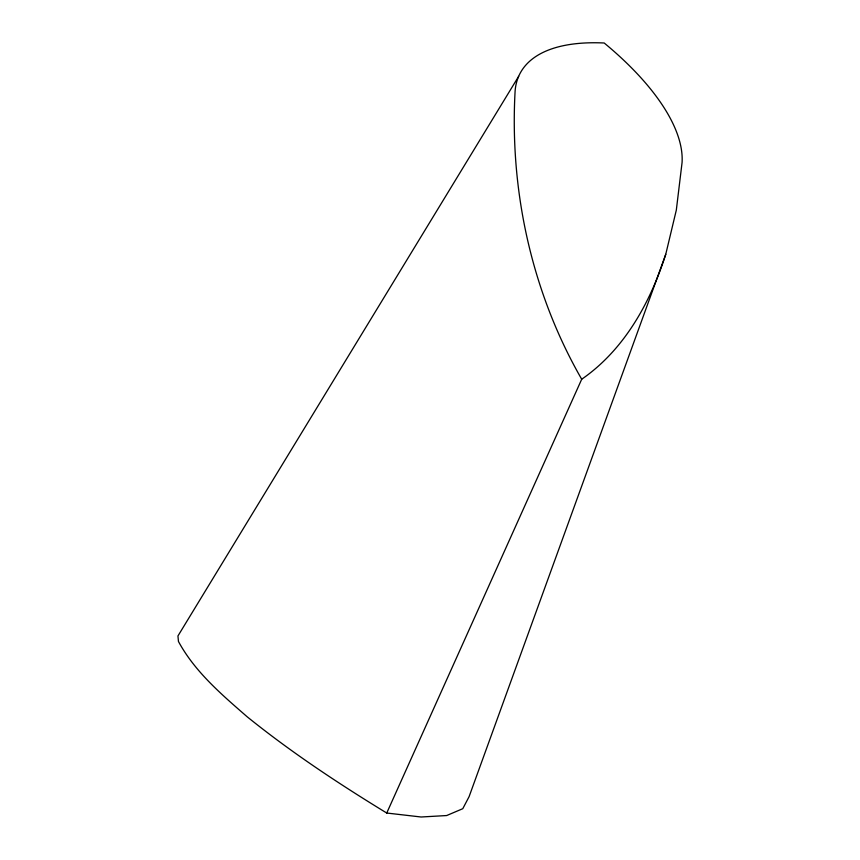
<?xml version="1.0" encoding="UTF-8"?>
<svg xmlns="http://www.w3.org/2000/svg" width="860" height="860" viewBox="0 0 860 860"><rect width="100%" height="100%" fill="white"/><g stroke="black" fill="none" stroke-linecap="round" stroke-linejoin="round"><path stroke-width="1.29" d="M386.742 813.033L421.11 817L446.652 815.549L462.777 808.701L469.098 796.639L665.747 254.323L676.315 210.119L682.055 162.648A230.125 98.008 27.7 0 0 604.193 43A230.125 98.008 27.7 0 0 515.086 91.461C509.593 191.113 531.835 292.529 581.704 379.238L386.742 813.033C338.485 783.546 291.207 752.317 247.153 716.767C221.536 694.428 194.887 671.821 178.461 641.495L177.945 635.97L518.655 76.357M665.747 254.323C650.235 302.72 624.317 349.762 581.704 379.238"/></g></svg>
